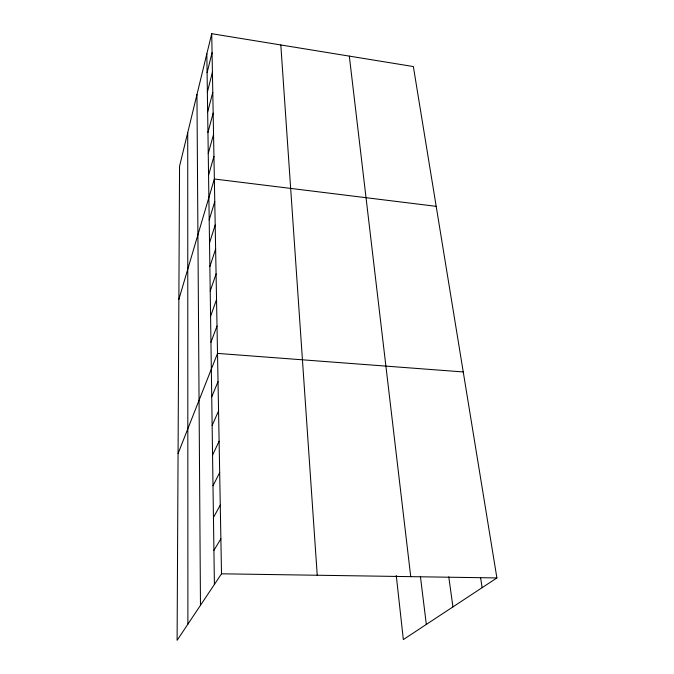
<?xml version="1.0" encoding="UTF-8"?>
<svg xmlns="http://www.w3.org/2000/svg" width="674" height="674" viewBox="0 0 674 674"><rect width="100%" height="100%" fill="white"/><g stroke="black" fill="none" stroke-linecap="round" stroke-linejoin="round"><path stroke-width="1.01" d="M211.72 33.7L179.554 166.259L177.102 640.3L221.51 573.81L211.72 33.7L413.356 66.549L496.898 577.938L403.338 639.575L396.253 575.436M207.095 72.699L212.066 52.707M207.373 92.06L212.42 72.253M207.659 111.968L212.782 92.372M207.954 132.449L213.161 113.072M208.249 153.529L213.548 134.396M208.561 175.223L213.944 156.36M178.871 299.366L214.349 179.006L436.188 206.337M209.201 219.901L214.762 201.661M209.53 242.91L215.183 225.006M209.867 266.618L215.621 249.085M210.212 291.05L216.076 273.922M210.574 316.258L216.539 299.559M210.945 342.257L217.02 326.039M178.071 453.577L217.517 353.403L463.24 371.947M211.729 396.834L218.022 381.695M212.133 425.488L218.553 410.955M212.563 455.119L219.109 441.243M213.001 485.769L219.673 472.609M213.447 517.506L220.263 505.121M213.919 550.372L220.87 538.829M221.51 573.81L496.898 577.938M480.545 577.449L482.129 587.669M448.774 576.826L452.928 606.903M420.399 576.304L426.322 624.427M349.326 56.119L410.736 576.649M280.814 44.956L317.235 575.242M206.825 53.861L214.408 584.442M196.951 94.554L200.473 605.311M187.726 132.601L187.894 624.149"/></g></svg>
